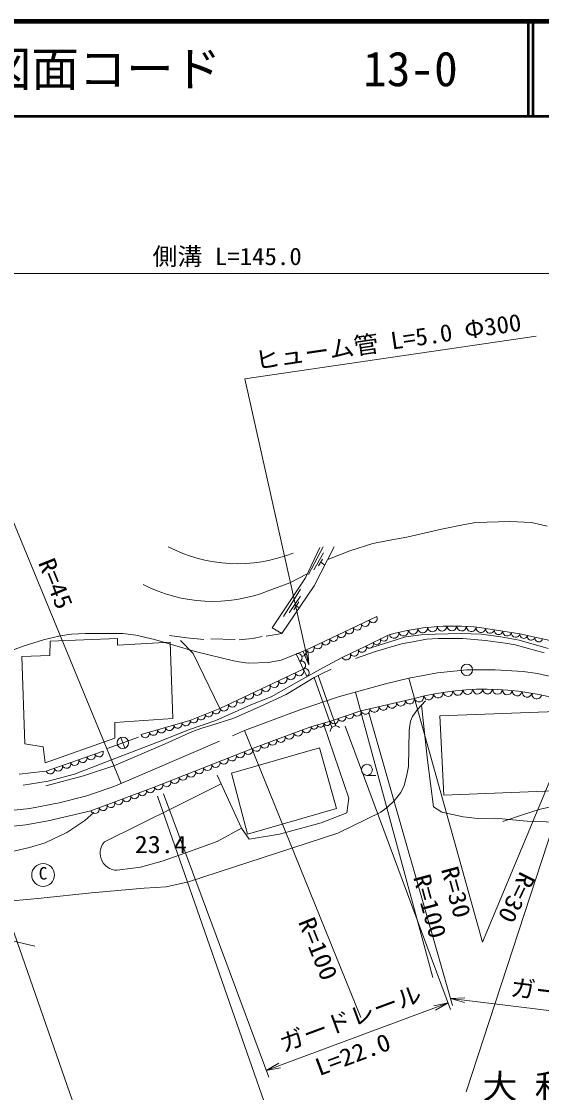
# Model space of a CAD drawing. Units: millimetres, scale not verified. Extents: x 40000 to 680000, y 20000 to 380000.
# Drawn here: x 124336 to 179154, y 267100 to 380000 of the extents above; entities that cross this region are included whole.
import ezdxf
from ezdxf.enums import TextEntityAlignment as Align

# ---------------------------------------------------------------- set-up
doc = ezdxf.new("R2010")
doc.units = ezdxf.units.MM
doc.header["$LTSCALE"] = 1000
doc.linetypes.add('CHAIN', pattern=[18.5, 12, -1.5, 3.5, -1.5])
for name, color, linetype, lineweight in [('M-BGD', 7, 'Continuous', 13), ('M-BMK', 2, 'CHAIN', 13), ('M-STR-HTXT', 7, 'Continuous', 13), ('M-TTL', 2, 'Continuous', 140), ('M-TTL-LINE', 7, 'Continuous', 50), ('M-TTL-TXT', 7, 'Continuous', 13), ('M-WORK', 1, 'Continuous', 13)]:
    doc.layers.add(name, color=color, linetype=linetype, lineweight=lineweight)
doc.styles.add('ＭＳ ゴシック', font='')
doc.styles.get('ＭＳ ゴシック').set_extended_font_data('MS Gothic')

# ---------------------------------------------------------------- blocks, each defined once
blk = doc.blocks.new('open_arrow')
at = {"color": 0, "linetype": 'Continuous', "lineweight": -2}
blk.add_lwpolyline([(7.5, 1.25), (0, 0), (7.5, -1.25)], dxfattribs=at)

msp = doc.modelspace()

# ---------------------------------------------------------------- linework, layer by layer
at = {"layer": 'M-BGD'}
msp.add_circle((171275, 311661), 600, dxfattribs=at)
at = {"layer": 'M-BMK'}
for p, q in [((168189, 311339), (171275, 311661)), ((171275, 311661), (174267, 311652)), ((174267, 311652), (177197, 311493)), ((162696, 310186), (165165, 310769)), ((165165, 310769), (168189, 311339)), ((177197, 311493), (178719, 311263)), ((178719, 311263), (181800, 310546)), ((157863, 308857), (162696, 310186)), ((153775, 307483), (157863, 308857)), ((147831, 305250), (153775, 307483)), ((134171, 299403), (147831, 305250)), ((131223, 298376), (134171, 299403)), ((128329, 297642), (131223, 298376)), ((122889, 296782), (125215, 297028)), ((125215, 297028), (128329, 297642))]:
    msp.add_line(p, q, dxfattribs=at)
at = {"layer": 'M-STR-HTXT'}
for p, q in [((82733, 353424), (224436, 353424)), ((123414, 327391), (134833, 299686)), ((165165, 310769), (172927, 282953)), ((172927, 282953), (184079, 309735)), ((159543, 309319), (167685, 279238)), ((160940, 307120), (169774, 276262)), ((147831, 305250), (160098, 275004)), ((158458, 305719), (169559, 275842)), ((138667, 298353), (155146, 251131)), ((139305, 298603), (150406, 268725)), ((120706, 292086), (137184, 244863)), ((169559, 277015), (200733, 273199)), ((150145, 269428), (169298, 276545))]:
    msp.add_line(p, q, dxfattribs=at)
for points in [[(154611, 312180), (147894, 342335), (178568, 346818)], [(171078, 277081), (169559, 277015), (171017, 276585)]]:
    msp.add_lwpolyline(points, dxfattribs=at)
at = {"layer": 'M-TTL'}
msp.add_line((680000, 380000), (40000, 380000), dxfattribs=at)
at = {"layer": 'M-TTL-LINE'}
for p, q in [((177750, 380000), (177750, 370000)), ((178250, 380000), (178250, 370000)), ((40000, 370000), (680000, 370000))]:
    msp.add_line(p, q, dxfattribs=at)
at = {"layer": 'M-WORK'}
for p, q in [((164970, 325633), (168618, 326475)), ((168618, 326475), (171023, 326974)), ((171023, 326974), (172241, 327177)), ((172241, 327177), (175806, 327309)), ((175806, 327309), (178082, 327175)), ((178082, 327175), (179732, 326796)), ((161361, 324971), (163002, 325298)), ((163002, 325298), (164970, 325633)), ((154257, 321366), (155798, 324560)), ((154599, 321719), (156130, 324615)), ((157296, 324623), (155197, 320513)), ((156614, 323287), (158937, 324211)), ((158937, 324211), (161361, 324971)), ((155150, 322199), (156155, 324001)), ((156073, 323337), (155637, 322617)), ((155875, 323011), (156314, 322700)), ((152611, 320832), (154453, 321772)), ((150331, 319980), (152611, 320832)), ((150759, 316075), (154257, 321366)), ((155197, 320513), (151787, 315485)), ((151952, 317288), (153748, 320172)), ((152559, 317668), (153742, 319438)), ((153040, 317990), (153557, 318833)), ((153299, 318412), (153623, 318192)), ((154321, 313747), (161796, 317272)), ((126653, 314811), (128424, 315236)), ((128424, 315236), (129597, 315420)), ((129597, 315420), (131097, 315494)), ((131097, 315494), (135013, 315482)), ((135013, 315482), (136401, 315321)), ((136401, 315321), (138367, 314860)), ((139929, 315291), (141761, 315017)), ((141761, 315017), (143549, 314857)), ((148693, 314955), (149702, 315176)), ((150127, 315220), (151787, 315485)), ((151787, 315485), (150759, 316075)), ((160643, 314167), (162905, 315289)), ((162905, 315289), (163104, 315360)), ((163160, 314624), (164816, 315138)), ((164816, 315138), (166471, 315342)), ((166471, 315342), (167923, 315421)), ((167923, 315421), (170667, 315492)), ((170667, 315492), (172801, 315430)), ((172801, 315430), (174855, 315129)), ((173280, 316024), (176876, 315468)), ((174855, 315129), (176793, 314775)), ((176876, 315468), (180055, 314734)), ((116198, 311142), (124520, 314139)), ((124520, 314139), (126653, 314811)), ((127346, 313181), (127360, 314695)), ((127360, 314695), (134451, 314969)), ((134451, 314969), (134451, 314261)), ((134451, 314261), (140019, 314571)), ((138367, 314860), (142660, 313577)), ((140019, 314571), (140289, 306535)), ((141105, 314764), (142441, 313393)), ((144293, 314919), (146851, 314849)), ((147268, 314822), (148693, 314955)), ((158154, 312955), (160643, 314167)), ((161260, 314008), (163160, 314624)), ((161662, 313580), (163202, 314049)), ((163202, 314049), (164406, 314385)), ((164406, 314385), (165574, 314616)), ((165574, 314616), (167043, 314880)), ((167043, 314880), (168263, 314949)), ((168263, 314949), (170855, 314943)), ((170855, 314943), (173227, 314766)), ((173227, 314766), (175320, 314463)), ((175320, 314463), (176382, 314298)), ((176382, 314298), (179420, 313432)), ((176793, 314775), (179856, 313907)), ((124396, 313049), (127346, 313181)), ((124698, 303854), (124396, 313049)), ((145237, 307593), (142441, 313393)), ((142660, 313577), (146688, 312610)), ((151700, 312693), (154321, 313747)), ((153280, 313328), (154414, 310947)), ((156084, 311864), (158154, 312955)), ((159557, 312835), (161662, 313580)), ((145237, 307593), (154045, 311722)), ((146688, 312610), (147717, 312424)), ((147717, 312424), (148265, 312366)), ((148265, 312366), (150337, 312419)), ((150337, 312419), (151700, 312693)), ((153556, 310476), (156084, 311864)), ((155975, 311250), (156987, 311712)), ((152247, 309055), (155197, 310840)), ((155197, 310840), (155975, 311250)), ((155197, 310840), (157050, 305580)), ((155605, 311055), (157475, 305746)), ((150668, 308803), (153556, 310476)), ((171197, 267165), (184981, 309364)), ((148499, 307973), (150668, 308803)), ((149112, 307605), (152247, 309055)), ((160123, 307338), (165721, 308641)), ((166072, 307479), (166931, 308373)), ((142097, 306327), (145237, 307593)), ((144818, 306324), (148499, 307973)), ((146732, 306576), (149112, 307605)), ((156901, 306248), (160123, 307338)), ((165550, 306744), (166072, 307479)), ((166501, 307926), (167147, 302138)), ((168426, 306821), (180710, 307272)), ((140289, 306535), (134164, 306101)), ((134164, 306101), (134197, 304447)), ((136942, 304827), (142097, 306327)), ((142054, 305358), (144818, 306324)), ((144303, 305796), (146732, 306576)), ((154831, 305665), (156901, 306248)), ((165187, 305301), (165328, 306230)), ((165328, 306230), (165550, 306744)), ((168860, 298458), (168426, 306821)), ((138969, 304131), (142054, 305358)), ((139470, 303850), (142357, 305151)), ((142357, 305151), (143361, 305523)), ((143361, 305523), (144303, 305796)), ((151212, 304327), (154831, 305665)), ((158833, 298120), (156210, 305857)), ((165136, 301469), (165187, 305301)), ((126628, 303526), (124698, 303854)), ((134197, 304447), (126823, 301853)), ((133362, 303348), (136682, 304575)), ((133838, 302160), (138969, 304131)), ((134057, 301538), (139470, 303850)), ((135242, 303412), (134803, 304511)), ((148679, 303358), (151212, 304327)), ((126823, 301853), (126628, 303526)), ((126941, 300991), (132943, 303071)), ((138338, 299298), (148679, 303358)), ((146480, 300762), (155763, 303426)), ((155763, 303426), (157535, 297056)), ((129921, 300648), (133838, 302160)), ((130888, 300484), (134057, 301538)), ((164909, 300400), (165136, 301469)), ((167147, 302138), (167752, 297210)), ((124081, 300664), (126560, 300956)), ((126560, 300956), (126941, 300991)), ((126904, 299413), (130888, 300484)), ((127170, 299929), (129921, 300648)), ((144958, 300563), (147535, 294986)), ((148153, 294329), (146480, 300762)), ((160748, 300537), (161671, 300537)), ((164656, 299470), (164909, 300400)), ((124510, 299518), (127170, 299929)), ((131666, 296792), (138338, 299298)), ((140483, 297179), (145387, 299634)), ((164321, 298737), (164656, 299470)), ((158647, 296571), (158833, 298120)), ((163631, 297833), (164321, 298737)), ((181283, 298944), (168860, 298458)), ((133097, 293536), (140483, 297179)), ((157535, 297056), (148153, 294329)), ((162202, 296644), (162908, 297189)), ((162908, 297189), (163631, 297833)), ((167752, 297210), (168654, 296654)), ((177153, 296374), (179012, 296981)), ((179012, 296981), (181131, 297415)), ((127151, 295757), (131666, 296792)), ((131019, 295783), (131975, 296606)), ((155932, 295542), (158647, 296571)), ((157683, 294428), (162202, 296644)), ((168654, 296654), (170875, 296168)), ((170875, 296168), (172419, 295995)), ((172419, 295995), (174241, 296012)), ((174241, 296012), (177624, 295717)), ((175058, 295655), (177153, 296374)), ((119587, 294751), (124805, 295323)), ((124805, 295323), (127151, 295757)), ((129107, 294517), (131019, 295783)), ((147535, 294986), (144970, 293548)), ((147535, 294986), (148323, 293820)), ((151533, 294340), (155932, 295542)), ((177624, 295717), (182188, 295526)), ((126841, 293437), (129107, 294517)), ((144970, 293548), (141661, 292371)), ((141955, 289312), (157683, 294428)), ((148323, 293820), (151533, 294340)), ((123229, 292466), (125203, 292915)), ((125203, 292915), (126841, 293437)), ((139170, 291491), (136889, 290846)), ((141661, 292371), (139170, 291491)), ((136889, 290846), (134708, 290561)), ((139576, 288792), (141955, 289312)), ((126431, 287599), (131723, 288137)), ((131723, 288137), (137270, 288655)), ((137270, 288655), (139576, 288792)), ((120143, 287025), (126431, 287599)), ((125735, 282527), (117462, 284516))]:
    msp.add_line(p, q, dxfattribs=at)
for centre, radius in [((135022, 303962), 592), ((160748, 301117), 580), ((126623, 290034), 1200)]:
    msp.add_circle(centre, radius, dxfattribs=at)
for centre, radius, start, end in [((147118, 338676), 15835, 242.48177, 291.66051), ((144486, 334697), 15835, 242.48177, 291.66051), ((161380, 317077), 459, 205.25195, 25.25195), ((159719, 316293), 459, 205.25195, 25.25195), ((160550, 316685), 459, 205.25195, 25.25195), ((169772, 291460), 24814, 81.87328, 105.58965), ((166625, 316068), 500, 187.28892, 7.28892), ((167646, 316177), 500, 184.91728, 4.91728), ((168670, 316244), 500, 182.54565, 2.54565), ((169697, 316268), 500, 180.17401, 0.17401), ((170723, 316250), 500, 177.80237, 357.80237), ((171749, 316189), 500, 175.43074, 355.43074), ((172770, 316086), 500, 173.0591, 353.0591), ((157227, 315118), 459, 205.25195, 25.25195), ((158058, 315510), 459, 205.25195, 25.25195), ((158889, 315901), 459, 205.25195, 25.25195), ((162528, 315102), 421, 206.39578, 26.39578), ((163601, 315488), 500, 194.40383, 14.40383), ((164601, 315723), 500, 192.03219, 12.03219), ((165609, 315916), 500, 189.66055, 9.66055), ((173729, 315955), 455, 171.21661, 351.21661), ((174629, 315816), 455, 171.21661, 351.21661), ((175528, 315677), 455, 171.21661, 351.21661), ((176427, 315538), 455, 171.21661, 351.21661), ((177274, 315377), 408, 166.98207, 346.98207), ((178068, 315193), 408, 166.98207, 346.98207), ((178863, 315009), 408, 166.98207, 346.98207), ((154736, 313943), 459, 205.25195, 25.25195), ((155566, 314334), 459, 205.25195, 25.25195), ((156397, 314726), 459, 205.25195, 25.25195), ((160228, 313965), 462, 205.95896, 25.95896), ((161020, 314354), 421, 206.39578, 26.39578), ((161774, 314728), 421, 206.39578, 26.39578), ((153469, 312931), 440, 295.46769, 115.46769), ((153905, 313551), 459, 266.53617, 25.25195), ((158569, 313157), 462, 205.95896, 25.95896), ((159398, 313561), 462, 205.95896, 25.95896), ((153604, 311515), 486, 205.11687, 25.11687), ((153847, 312138), 440, 295.46769, 115.46769), ((154225, 311344), 440, 295.46769, 115.46769), ((150962, 310277), 486, 205.11687, 25.11687), ((151843, 310690), 486, 205.11687, 25.11687), ((152724, 311102), 486, 205.11687, 25.11687), ((149201, 309451), 486, 205.11687, 25.11687), ((150081, 309864), 486, 205.11687, 25.11687), ((173177, 280718), 28901, 69.77345, 104.95025), ((169301, 309354), 500, 187.70797, 7.70797), ((170337, 309475), 500, 185.63875, 5.63875), ((171377, 309559), 500, 183.56952, 3.56952), ((172420, 309605), 500, 181.5003, 1.5003), ((173463, 309613), 500, 179.43108, 359.43108), ((174507, 309584), 500, 177.36185, 357.36185), ((175548, 309517), 500, 175.29263, 355.29263), ((176586, 309413), 500, 173.22341, 353.22341), ((177620, 309271), 500, 171.15418, 351.15418), ((146559, 308212), 486, 205.11687, 25.11687), ((147439, 308625), 486, 205.11687, 25.11687), ((148320, 309038), 486, 205.11687, 25.11687), ((164321, 308315), 479, 193.09642, 13.09642), ((165254, 308532), 479, 193.09642, 13.09642), ((166227, 308767), 500, 193.91564, 13.91564), ((167244, 308999), 500, 191.84642, 11.84642), ((168269, 309195), 500, 189.77719, 9.77719), ((178648, 309092), 500, 169.08496, 349.08496), ((144060, 307118), 423, 201.96434, 21.96434), ((144845, 307435), 423, 201.96434, 21.96434), ((145678, 307799), 486, 205.11687, 25.11687), ((159720, 307202), 425, 198.69898, 18.69898), ((160590, 307447), 479, 193.09642, 13.09642), ((161523, 307664), 479, 193.09642, 13.09642), ((162455, 307881), 479, 193.09642, 13.09642), ((163388, 308098), 479, 193.09642, 13.09642), ((140809, 305952), 447, 196.21873, 16.21873), ((141668, 306202), 447, 196.21873, 16.21873), ((142490, 306485), 423, 201.96434, 21.96434), ((143275, 306802), 423, 201.96434, 21.96434), ((155866, 305957), 358, 195.71857, 15.71857), ((156556, 306151), 358, 195.71857, 15.71857), ((157304, 306384), 425, 198.69898, 18.69898), ((158109, 306657), 425, 198.69898, 18.69898), ((158915, 306929), 425, 198.69898, 18.69898), ((137372, 304952), 447, 196.21873, 16.21873), ((138231, 305202), 447, 196.21873, 16.21873), ((139090, 305452), 447, 196.21873, 16.21873), ((139949, 305702), 447, 196.21873, 16.21873), ((152569, 304829), 482, 200.29757, 20.29757), ((153474, 305163), 482, 200.29757, 20.29757), ((154379, 305498), 482, 200.29757, 20.29757), ((155176, 305762), 358, 195.71857, 15.71857), ((157452, 305177), 570, 44.87218, 182.77635), ((149946, 303842), 452, 200.93601, 20.93601), ((150790, 304165), 452, 200.93601, 20.93601), ((151665, 304494), 482, 200.29757, 20.29757), ((131657, 302626), 454, 199.11671, 19.11671), ((132514, 302923), 454, 199.11671, 19.11671), ((146525, 302512), 463, 201.43584, 21.43584), ((147386, 302850), 463, 201.43584, 21.43584), ((148248, 303189), 463, 201.43584, 21.43584), ((149101, 303519), 452, 200.93601, 20.93601), ((128227, 301437), 454, 199.11671, 19.11671), ((129084, 301734), 454, 199.11671, 19.11671), ((129942, 302031), 454, 199.11671, 19.11671), ((130799, 302328), 454, 199.11671, 19.11671), ((143939, 301497), 463, 201.43584, 21.43584), ((144801, 301835), 463, 201.43584, 21.43584), ((145663, 302174), 463, 201.43584, 21.43584), ((127369, 301140), 454, 199.11671, 19.11671), ((141354, 300482), 463, 201.43584, 21.43584), ((142216, 300820), 463, 201.43584, 21.43584), ((143078, 301158), 463, 201.43584, 21.43584), ((137921, 299141), 445, 200.57977, 20.57977), ((138769, 299467), 463, 201.43584, 21.43584), ((139631, 299805), 463, 201.43584, 21.43584), ((140492, 300143), 463, 201.43584, 21.43584), ((135419, 298202), 445, 200.57977, 20.57977), ((136253, 298515), 445, 200.57977, 20.57977), ((137087, 298828), 445, 200.57977, 20.57977), ((132083, 296949), 445, 200.57977, 20.57977), ((132917, 297262), 445, 200.57977, 20.57977), ((133751, 297575), 445, 200.57977, 20.57977), ((134585, 297888), 445, 200.57977, 20.57977), ((134420, 292329), 1791, 137.63145, 279.25441)]:
    msp.add_arc(centre, radius, start, end, dxfattribs=at)

# ---------------------------------------------------------------- block references
at = {"layer": 'M-STR-HTXT', "xscale": 200, "yscale": 200}
for p, rotation in [((154611, 312180), 102.6), ((169298, 276545), 200.4), ((150145, 269428), 20.4)]:
    msp.add_blockref('open_arrow', p, dxfattribs=dict(at, rotation=rotation))

# ---------------------------------------------------------------- texts
at = {"layer": 'M-STR-HTXT', "style": 'ＭＳ ゴシック', "width": 1.05}
msp.add_text('側溝 L=145.0', height=1833, dxfattribs=at).set_placement((146017, 353769), align=Align.BOTTOM_CENTER)
at = {"layer": 'M-STR-HTXT', "style": 'ＭＳ ゴシック'}
for s, rotation, width, p in [('ヒューム管 L=5.0 Φ300', 8.315, 1.05, (163195, 344824)), ('R=45', 291.852, 1.1, (126582, 320197)), ('R=30', 285.129, 1.1, (168730, 287851)), ('R=30', 243.83, 1.1, (175216, 288297)), ('R=100', 285.129, 1.1, (165978, 286362)), ('R=100', 291.852, 1.1, (154242, 281715)), ('ガードレール', 353.057, 1.05, (183550, 275823)), ('ガードレール', 20.383, 1.05, (159512, 273549)), ('L=22.0', 20.383, 1.1, (159771, 269746))]:
    msp.add_text(s, height=1833, rotation=rotation, dxfattribs=dict(at, width=width)).set_placement(p, align=Align.BOTTOM_CENTER)
at = {"layer": 'M-STR-HTXT', "style": 'ＭＳ ゴシック', "width": 1.05}
msp.add_text('大 和', height=2566, dxfattribs=at).set_placement((172927, 265697), align=Align.BOTTOM_LEFT)
at = {"layer": 'M-TTL-TXT', "style": 'ＭＳ ゴシック'}
msp.add_text('図面コード      13-0', height=3666, dxfattribs=at).set_placement((120380, 375000), align=Align.MIDDLE_LEFT)
at = {"layer": 'M-WORK', "style": 'ＭＳ ゴシック', "width": 1.1}
msp.add_text('23.4', height=1833, dxfattribs=at).set_placement((136278, 291788), align=Align.BOTTOM_LEFT)
at = {"layer": 'M-WORK', "style": 'ＭＳ ゴシック'}
msp.add_text('C', height=1320, dxfattribs=at).set_placement((126159, 290871), align=Align.TOP_LEFT)

doc.saveas('drawing.dxf')
